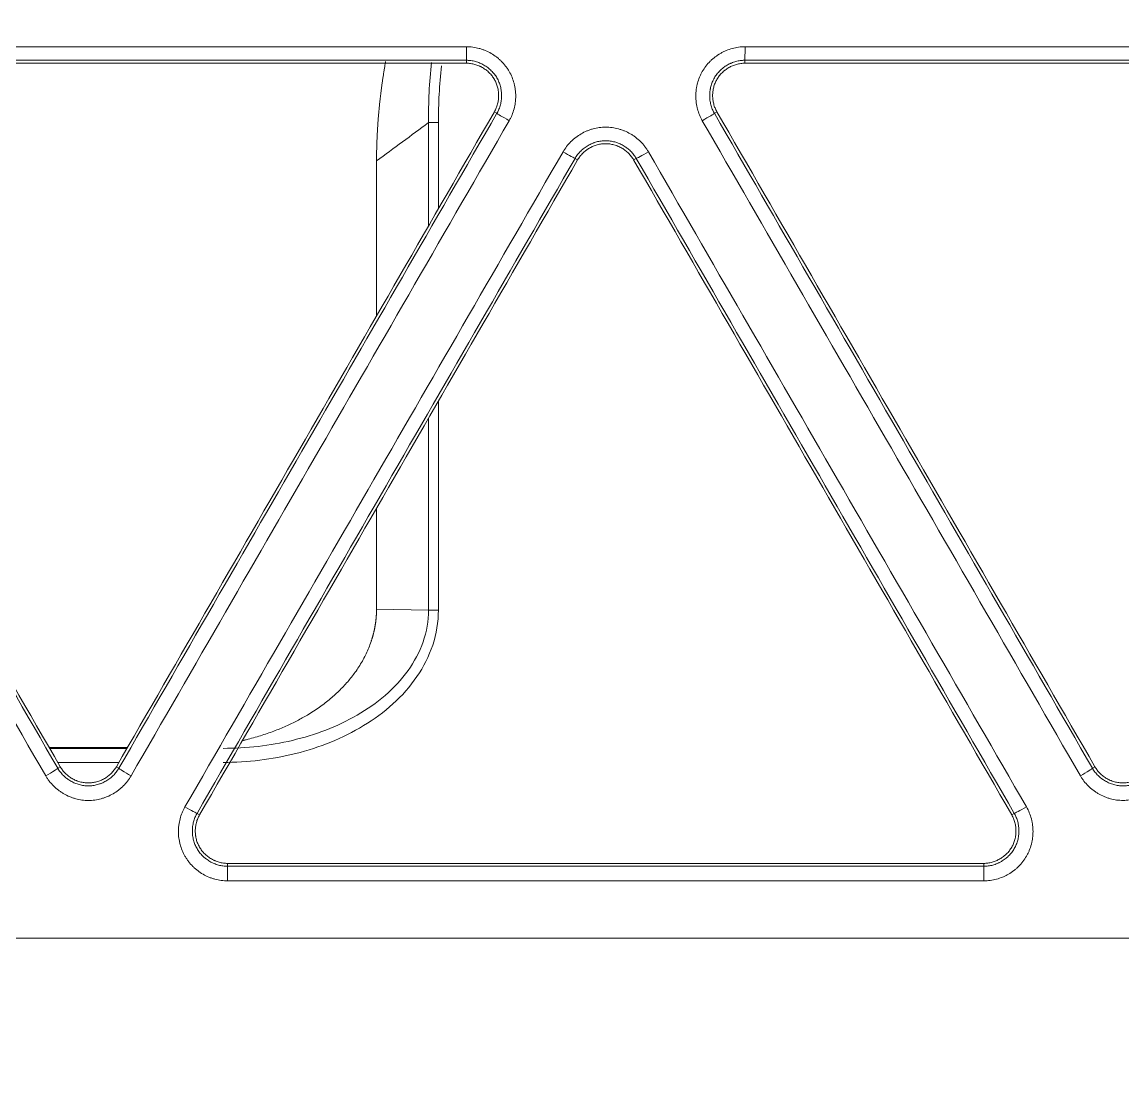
# Model space of a CAD drawing. Header units: inches. Extents: x 405346 to 489838, y -25612 to 14934.
# Drawn here: x 467382.01 to 467419.25, y 4072.75 to 4109.04 of the extents above; entities that cross this region are included whole.
import ezdxf

# ---------------------------------------------------------------- set-up
doc = ezdxf.new("R2010")
doc.units = ezdxf.units.IN
doc.header["$LTSCALE"] = 200
doc.header["$MEASUREMENT"] = 0
doc.linetypes.add('DH-HID2', pattern=[1.2, 0.8, -0.4])
doc.layers.add('FU-FURM', color=251, linetype='DH-HID2')
doc.layers.add('SS-EQ', color=2, linetype='Continuous', lineweight=20)

# ---------------------------------------------------------------- blocks, each defined once
blk = doc.blocks.new('FLLLL')
at = {"layer": 'FU-FURM'}
for centre, radius, start, end in [((467631.305, 3335.773), 213.601, 91.35671, 179.233), ((467638.62, 3329.457), 194.252, 91.35653, 179.23304)]:
    blk.add_arc(centre, radius, start, end, dxfattribs=at)
blk = doc.blocks.new('4way무풍')
at = {"layer": 'SS-EQ'}
for p, q in [((152.775, -213.782), (152.775, -213.682)), ((162.197, -213.682), (162.197, -213.782)), ((153.808, -215.474), (153.722, -215.424)), ((161.249, -215.424), (161.162, -215.474)), ((151.493, -215.789), (151.493, -219.285)), ((151.493, -215.789), (151.828, -215.789)), ((151.828, -218.705), (151.828, -215.789)), ((149.736, -217.085), (149.736, -222.328)), ((156.538, -217.049), (156.451, -216.999)), ((158.52, -216.999), (158.433, -217.049)), ((151.828, -232.275), (151.828, -225.207)), ((151.493, -225.787), (151.493, -232.275)), ((149.736, -228.83), (149.736, -232.244)), ((151.493, -232.275), (149.736, -232.244)), ((151.493, -232.275), (151.828, -232.275)), ((141.305, -236.925), (138.663, -236.925)), ((141.294, -236.95), (138.679, -236.95)), ((138.952, -237.424), (141.019, -237.424)), ((138.953, -237.622), (139.039, -237.572)), ((140.935, -237.572), (141.021, -237.622)), ((173.95, -237.622), (174.036, -237.572)), ((143.664, -239.148), (143.75, -239.198)), ((171.221, -239.198), (171.307, -239.148)), ((144.698, -240.839), (144.698, -240.938)), ((170.273, -240.938), (170.273, -240.839))]:
    blk.add_line(p, q, dxfattribs=at)
for centre, major_axis, ratio, start_param, end_param in [((152.774, -213.208), (0, 0.474), 0.007704, 3.1765, 4.679582), ((162.196, -213.208), (0, 0.474), 0.008478, 3.1765, 4.680523), ((154.219, -215.71), (0.41, -0.237), 0.025127, 3.17651, 4.735642), ((160.752, -215.71), (0.41, 0.237), 0.032405, 4.70303, 6.24826), ((156.041, -216.762), (-0.41, 0.237), 0.02522, 1.594152, 3.106675), ((158.93, -216.762), (0.41, 0.237), 0.032705, 3.176518, 4.702567), ((138.543, -237.858), (0.41, 0.237), 0.038208, 4.69591, 6.248253), ((141.431, -237.858), (0.41, -0.237), 0.033145, 3.176518, 4.737273), ((173.539, -237.858), (0.41, 0.237), 0.036895, 4.699068, 6.248255), ((143.254, -238.91), (0.41, -0.237), 0.033323, 4.737407, 6.248259), ((171.717, -238.91), (0.41, 0.237), 0.037248, 3.176523, 4.698615), ((144.698, -241.412), (0, 0.474), 0.004921, 4.670287, 6.248356), ((170.273, -241.412), (0, 0.474), 0.006387, 4.672226, 6.248132)]:
    blk.add_ellipse(centre, major_axis=major_axis, ratio=ratio, start_param=start_param, end_param=end_param, dxfattribs=at)
for points, knots in [([(346.359, 0), (346.359, -27.812), (346.359, -55.624), (346.359, -97.341), (346.359, -111.247), (346.359, -139.059), (346.359, -152.965), (346.359, -180.777), (346.359, -194.683), (346.359, -222.494), (346.359, -236.4), (346.359, -257.259), (346.358, -264.212), (346.359, -272.903), (346.359, -274.641), (346.359, -277.249), (346.359, -278.118), (346.358, -279.856), (346.358, -280.725), (346.358, -282.029), (346.358, -282.463), (346.358, -283.333), (346.359, -283.767), (346.359, -284.419), (346.359, -284.636), (346.359, -285.071), (346.358, -285.288), (346.355, -285.723), (346.353, -285.94), (346.346, -286.374), (346.341, -286.592), (346.322, -287.243), (346.305, -287.678), (346.262, -288.546), (346.236, -288.98), (346.174, -289.849), (346.138, -290.283), (346.078, -290.934), (346.057, -291.151), (346.012, -291.585), (345.894, -292.666), (345.748, -293.741), (345.479, -295.45), (345.327, -296.299), (344.817, -298.834), (344.407, -300.505), (343.687, -302.982), (343.172, -304.624), (342.294, -307.059), (341.638, -308.663), (341.119, -309.858), (340.941, -310.256), (340.714, -310.751), (340.668, -310.85), (340.576, -311.047), (340.437, -311.343), (339.919, -312.422), (339.029, -314.158), (338.177, -315.66), (336.854, -317.881), (335.912, -319.32), (334.41, -321.418), (333.379, -322.796), (331.741, -324.801), (330.589, -326.095), (329.702, -327.051), (329.403, -327.366), (329.024, -327.758), (328.947, -327.836), (328.795, -327.992), (328.566, -328.224), (327.719, -329.07), (326.303, -330.412), (324.35, -332.111), (322.332, -333.722), (320.944, -334.738), (319.535, -335.724), (318.819, -336.202), (317.367, -337.13), (315.893, -338.028), (314.376, -338.866), (313.222, -339.473), (312.835, -339.671), (312.249, -339.963), (312.054, -340.059), (311.662, -340.249), (309.896, -341.094), (308.103, -341.848), (305.68, -342.75), (304.055, -343.316), (302.408, -343.813), (299.923, -344.506), (298.245, -344.898), (295.697, -345.382), (294.842, -345.525), (293.766, -345.682), (293.551, -345.712), (293.12, -345.771), (292.903, -345.799), (292.254, -345.88), (291.821, -345.929), (290.523, -346.062), (289.657, -346.132), (288.357, -346.21), (287.924, -346.232), (287.057, -346.265), (286.624, -346.277), (285.974, -346.288), (285.757, -346.291), (285.323, -346.293), (285.107, -346.294), (284.673, -346.294), (284.456, -346.294), (284.023, -346.294), (283.806, -346.293), (283.156, -346.293), (282.722, -346.293), (281.855, -346.293), (281.421, -346.293), (280.121, -346.293), (279.253, -346.294), (277.519, -346.294), (276.652, -346.294), (274.051, -346.294), (272.316, -346.294), (267.113, -346.294), (263.645, -346.293), (256.708, -346.293), (253.239, -346.294), (242.833, -346.294), (235.896, -346.294), (222.022, -346.294), (215.084, -346.294), (194.273, -346.294), (180.399, -346.294), (152.65, -346.294), (138.775, -346.294), (111.027, -346.294), (97.152, -346.294), (69.404, -346.294), (55.529, -346.294), (34.718, -346.294), (27.78, -346.294), (13.906, -346.294), (6.969, -346.294), (0.032, -346.294)], [0, 0, 0, 0, 0.125, 0.125, 0.1875, 0.1875, 0.25, 0.25, 0.3125, 0.3125, 0.375, 0.375, 0.40625, 0.40625, 0.414063, 0.414063, 0.417969, 0.417969, 0.421875, 0.421875, 0.423828, 0.423828, 0.425781, 0.425781, 0.426758, 0.426758, 0.427734, 0.427734, 0.428711, 0.428711, 0.429688, 0.429688, 0.431641, 0.431641, 0.433594, 0.433594, 0.435547, 0.435547, 0.436523, 0.436523, 0.4375, 0.441406, 0.441406, 0.445313, 0.445313, 0.453125, 0.453125, 0.457031, 0.460938, 0.464844, 0.464844, 0.466797, 0.466797, 0.467285, 0.467285, 0.467773, 0.46875, 0.472656, 0.476563, 0.476563, 0.484375, 0.484375, 0.488281, 0.492188, 0.496094, 0.496094, 0.498047, 0.498047, 0.498535, 0.498535, 0.499023, 0.5, 0.503906, 0.507813, 0.511719, 0.515625, 0.515625, 0.519531, 0.519531, 0.523438, 0.527344, 0.527344, 0.529297, 0.529297, 0.530273, 0.530273, 0.53125, 0.539063, 0.539063, 0.542969, 0.546875, 0.546875, 0.554688, 0.554688, 0.558594, 0.558594, 0.55957, 0.55957, 0.560547, 0.560547, 0.5625, 0.5625, 0.566406, 0.566406, 0.568359, 0.568359, 0.570313, 0.570313, 0.571289, 0.571289, 0.572266, 0.572266, 0.573242, 0.573242, 0.574219, 0.574219, 0.576172, 0.576172, 0.578125, 0.578125, 0.582031, 0.582031, 0.585938, 0.585938, 0.59375, 0.59375, 0.609375, 0.609375, 0.625, 0.625, 0.65625, 0.65625, 0.6875, 0.6875, 0.75, 0.75, 0.8125, 0.8125, 0.875, 0.875, 0.9375, 0.9375, 0.96875, 0.96875, 1, 1, 1, 1]), ([(0.032, -345.099), (6.961, -345.099), (13.891, -345.099), (27.75, -345.099), (34.679, -345.099), (55.467, -345.099), (69.326, -345.098), (97.044, -345.098), (110.903, -345.097), (138.621, -345.096), (152.48, -345.096), (180.197, -345.094), (194.056, -345.092), (214.845, -345.09), (221.774, -345.089), (235.633, -345.086), (242.562, -345.085), (256.421, -345.082), (263.351, -345.081), (272.013, -345.079), (273.745, -345.079), (276.343, -345.079), (277.21, -345.078), (278.942, -345.078), (279.808, -345.077), (281.107, -345.076), (281.541, -345.076), (282.407, -345.076), (282.84, -345.076), (283.706, -345.076), (284.139, -345.076), (284.789, -345.074), (285.005, -345.074), (285.438, -345.071), (285.655, -345.069), (286.304, -345.06), (286.737, -345.049), (287.602, -345.017), (288.034, -344.997), (289.33, -344.922), (290.194, -344.853), (291.488, -344.722), (291.92, -344.673), (292.566, -344.593), (292.782, -344.566), (293.212, -344.508), (294.286, -344.358), (295.351, -344.18), (297.891, -343.699), (299.563, -343.307), (302.039, -342.615), (303.679, -342.118), (305.297, -341.551), (307.709, -340.648), (309.296, -339.976), (311.056, -339.138), (311.349, -338.996), (311.641, -338.853), (311.836, -338.756), (311.933, -338.707), (312.418, -338.464), (312.803, -338.265), (313.951, -337.656), (314.704, -337.236), (316.19, -336.364), (316.921, -335.913), (318.363, -334.982), (319.073, -334.502), (320.472, -333.511), (321.849, -332.491), (323.849, -330.872), (325.784, -329.163), (327.03, -327.964), (327.795, -327.195), (327.947, -327.041), (328.25, -326.729), (328.401, -326.573), (328.849, -326.102), (329.145, -325.785), (330.019, -324.826), (331.153, -323.527), (332.763, -321.515), (333.776, -320.132), (334.759, -318.728), (335.235, -318.016), (336.157, -316.57), (336.603, -315.837), (337.465, -314.35), (338.296, -312.842), (339.065, -311.291), (339.481, -310.406), (339.527, -310.308), (339.618, -310.111), (339.754, -309.815), (340.065, -309.123), (340.322, -308.527), (340.821, -307.331), (341.451, -305.727), (342.288, -303.291), (342.776, -301.648), (343.454, -299.169), (343.836, -297.496), (344.302, -294.959), (344.439, -294.108), (344.619, -292.825), (344.702, -292.181), (344.786, -291.427), (344.82, -291.104), (344.842, -290.888), (344.853, -290.779), (344.946, -289.807), (345.01, -288.942), (345.078, -287.644), (345.096, -287.212), (345.116, -286.563), (345.122, -286.347), (345.13, -285.914), (345.133, -285.698), (345.138, -285.266), (345.139, -285.049), (345.14, -284.617), (345.14, -284.4), (345.141, -283.752), (345.141, -283.319), (345.141, -282.67), (345.141, -282.454), (345.141, -282.021), (345.141, -281.805), (345.142, -281.156), (345.142, -280.724), (345.143, -279.426), (345.143, -278.561), (345.144, -276.831), (345.144, -275.966), (345.145, -273.37), (345.145, -271.64), (345.146, -262.989), (345.148, -256.069), (345.152, -235.306), (345.154, -221.465), (345.157, -193.782), (345.159, -179.94), (345.161, -152.257), (345.161, -138.416), (345.162, -110.732), (345.163, -69.208), (345.164, -27.683), (345.164, 0)], [0, 0, 0, 0, 0.03125, 0.03125, 0.0625, 0.0625, 0.125, 0.125, 0.1875, 0.1875, 0.25, 0.25, 0.3125, 0.3125, 0.34375, 0.34375, 0.375, 0.375, 0.40625, 0.40625, 0.414063, 0.414063, 0.417969, 0.417969, 0.421875, 0.421875, 0.423828, 0.423828, 0.425781, 0.425781, 0.427734, 0.427734, 0.428711, 0.428711, 0.429688, 0.429688, 0.431641, 0.431641, 0.433594, 0.433594, 0.4375, 0.4375, 0.439453, 0.439453, 0.44043, 0.44043, 0.441406, 0.445313, 0.445313, 0.453125, 0.453125, 0.457031, 0.460938, 0.460938, 0.46875, 0.46875, 0.469727, 0.470215, 0.470215, 0.470703, 0.470703, 0.472656, 0.472656, 0.476563, 0.476563, 0.480469, 0.480469, 0.484375, 0.484375, 0.488281, 0.492188, 0.496094, 0.5, 0.5, 0.500977, 0.500977, 0.501953, 0.501953, 0.503906, 0.503906, 0.507813, 0.511719, 0.515625, 0.515625, 0.519531, 0.519531, 0.523438, 0.523438, 0.527344, 0.53125, 0.53125, 0.531738, 0.531738, 0.532227, 0.533203, 0.535156, 0.535156, 0.539063, 0.542969, 0.546875, 0.546875, 0.554688, 0.554688, 0.558594, 0.558594, 0.560547, 0.561523, 0.562012, 0.562012, 0.5625, 0.5625, 0.566406, 0.566406, 0.568359, 0.568359, 0.569336, 0.569336, 0.570313, 0.570313, 0.571289, 0.571289, 0.572266, 0.572266, 0.574219, 0.574219, 0.575195, 0.575195, 0.576172, 0.576172, 0.578125, 0.578125, 0.582031, 0.582031, 0.585938, 0.585938, 0.59375, 0.59375, 0.625, 0.625, 0.6875, 0.6875, 0.75, 0.75, 0.8125, 0.8125, 0.875, 1, 1, 1, 1]), ([(152.778, -213.224), (152.852, -213.224), (152.924, -213.229), (153.068, -213.248), (153.139, -213.263), (153.244, -213.291), (153.279, -213.302), (153.331, -213.32), (153.348, -213.326), (153.382, -213.339), (153.399, -213.346), (153.483, -213.381), (153.613, -213.445), (153.734, -213.526), (153.807, -213.581), (153.821, -213.593), (153.849, -213.616), (153.891, -213.651), (153.931, -213.688), (154.008, -213.765), (154.056, -213.819), (154.123, -213.905), (154.144, -213.934), (154.185, -213.995), (154.204, -214.026), (154.259, -214.121), (154.323, -214.251), (154.369, -214.389), (154.392, -214.477), (154.396, -214.495), (154.405, -214.53), (154.408, -214.548), (154.419, -214.602), (154.425, -214.638), (154.439, -214.746), (154.443, -214.818), (154.443, -214.927), (154.442, -214.982), (154.437, -215.036), (154.434, -215.073), (154.432, -215.091), (154.42, -215.182), (154.392, -215.324), (154.346, -215.461), (154.305, -215.562), (154.29, -215.596), (154.258, -215.662), (154.241, -215.694), (154.222, -215.726)], [0, 0, 0, 0, 0.0625, 0.0625, 0.125, 0.125, 0.15625, 0.15625, 0.171875, 0.171875, 0.1875, 0.1875, 0.25, 0.3125, 0.3125, 0.328125, 0.328125, 0.34375, 0.375, 0.375, 0.4375, 0.4375, 0.46875, 0.46875, 0.5, 0.5, 0.5625, 0.625, 0.625, 0.640625, 0.640625, 0.65625, 0.65625, 0.6875, 0.6875, 0.75, 0.75, 0.78125, 0.796875, 0.796875, 0.8125, 0.8125, 0.875, 0.9375, 0.9375, 0.96875, 0.96875, 1, 1, 1, 1]), ([(160.756, -215.726), (160.719, -215.662), (160.687, -215.597), (160.632, -215.463), (160.609, -215.394), (160.581, -215.289), (160.573, -215.253), (160.563, -215.199), (160.559, -215.181), (160.554, -215.145), (160.551, -215.127), (160.539, -215.037), (160.53, -214.892), (160.539, -214.747), (160.551, -214.657), (160.554, -214.638), (160.56, -214.602), (160.563, -214.584), (160.573, -214.531), (160.581, -214.495), (160.609, -214.39), (160.632, -214.322), (160.673, -214.221), (160.688, -214.188), (160.72, -214.122), (160.737, -214.09), (160.792, -213.995), (160.873, -213.874), (160.969, -213.766), (161.034, -213.701), (161.047, -213.689), (161.074, -213.664), (161.087, -213.652), (161.129, -213.616), (161.157, -213.593), (161.244, -213.526), (161.304, -213.486), (161.398, -213.432), (161.446, -213.406), (161.496, -213.382), (161.529, -213.367), (161.546, -213.36), (161.63, -213.325), (161.767, -213.277), (161.909, -213.248), (162.017, -213.233), (162.054, -213.23), (162.127, -213.225), (162.164, -213.223), (162.2, -213.223)], [0, 0, 0, 0, 0.0625, 0.0625, 0.125, 0.125, 0.15625, 0.15625, 0.171875, 0.171875, 0.1875, 0.1875, 0.25, 0.3125, 0.3125, 0.328125, 0.328125, 0.34375, 0.34375, 0.375, 0.375, 0.4375, 0.4375, 0.46875, 0.46875, 0.5, 0.5, 0.5625, 0.625, 0.625, 0.640625, 0.640625, 0.65625, 0.65625, 0.6875, 0.6875, 0.75, 0.75, 0.78125, 0.796875, 0.796875, 0.8125, 0.8125, 0.875, 0.9375, 0.9375, 0.96875, 0.96875, 1, 1, 1, 1]), ([(162.2, -213.223), (164.332, -213.223), (166.463, -213.223), (169.661, -213.223), (170.726, -213.223), (172.325, -213.223), (172.858, -213.223), (173.924, -213.223), (174.456, -213.223), (177.121, -213.222), (179.252, -213.222), (183.515, -213.222), (185.646, -213.221), (187.778, -213.221)], [0, 0, 0, 0, 0.25, 0.25, 0.375, 0.375, 0.4375, 0.4375, 0.5, 0.5, 0.75, 0.75, 1, 1, 1, 1]), ([(150.041, -213.728), (150.035, -213.765), (150.021, -213.844), (150.001, -213.965), (149.981, -214.09), (149.961, -214.215), (149.943, -214.34), (149.925, -214.464), (149.908, -214.588), (149.892, -214.711), (149.876, -214.834), (149.862, -214.957), (149.848, -215.079), (149.835, -215.201), (149.823, -215.322), (149.812, -215.443), (149.801, -215.563), (149.792, -215.683), (149.783, -215.802), (149.775, -215.921), (149.767, -216.04), (149.761, -216.158), (149.755, -216.276), (149.75, -216.393), (149.746, -216.509), (149.742, -216.625), (149.74, -216.741), (149.738, -216.856), (149.737, -216.971), (149.736, -217.047), (149.736, -217.085)], [0, 0, 0, 0, 0.033368, 0.071189, 0.108852, 0.146359, 0.18371, 0.220903, 0.257941, 0.294822, 0.331547, 0.368116, 0.404529, 0.440787, 0.47689, 0.512838, 0.548632, 0.58427, 0.619755, 0.655086, 0.690263, 0.725287, 0.760157, 0.794876, 0.829441, 0.863855, 0.898118, 0.932229, 0.96619, 1, 1, 1, 1]), ([(153.808, -215.474), (153.81, -215.471), (153.812, -215.468), (153.815, -215.462), (153.82, -215.454), (153.824, -215.445), (153.834, -215.428), (153.84, -215.416), (153.857, -215.38), (153.868, -215.357), (153.897, -215.284), (153.93, -215.186), (153.95, -215.084), (153.958, -215.019), (153.959, -215.006), (153.962, -214.98), (153.963, -214.967), (153.965, -214.928), (153.966, -214.902), (153.966, -214.824), (153.963, -214.772), (153.953, -214.695), (153.949, -214.669), (153.939, -214.618), (153.933, -214.592), (153.913, -214.516), (153.897, -214.467), (153.858, -214.371), (153.835, -214.325), (153.796, -214.257), (153.782, -214.234), (153.753, -214.191), (153.737, -214.17), (153.69, -214.108), (153.655, -214.07), (153.6, -214.015), (153.572, -213.988), (153.542, -213.963), (153.521, -213.947), (153.511, -213.938), (153.459, -213.899), (153.372, -213.841), (153.279, -213.795), (153.207, -213.765), (153.183, -213.755), (153.133, -213.738), (153.108, -213.731), (153.033, -213.71), (152.982, -213.7), (152.905, -213.689), (152.866, -213.685), (152.82, -213.683), (152.798, -213.682), (152.788, -213.682), (152.781, -213.682), (152.778, -213.682), (152.775, -213.682)], [0, 0, 0, 0, 0.003906, 0.003906, 0.007812, 0.015625, 0.015625, 0.03125, 0.03125, 0.0625, 0.0625, 0.125, 0.1875, 0.1875, 0.203125, 0.203125, 0.21875, 0.21875, 0.25, 0.25, 0.3125, 0.3125, 0.34375, 0.34375, 0.375, 0.375, 0.4375, 0.4375, 0.5, 0.5, 0.53125, 0.53125, 0.5625, 0.5625, 0.625, 0.625, 0.65625, 0.671875, 0.671875, 0.6875, 0.6875, 0.75, 0.8125, 0.8125, 0.84375, 0.84375, 0.875, 0.875, 0.9375, 0.9375, 0.96875, 0.984375, 0.992187, 0.996094, 0.996094, 1, 1, 1, 1]), ([(162.197, -213.682), (162.193, -213.682), (162.19, -213.682), (162.183, -213.682), (162.174, -213.682), (162.164, -213.682), (162.144, -213.683), (162.131, -213.684), (162.091, -213.686), (162.065, -213.689), (161.988, -213.7), (161.887, -213.721), (161.788, -213.755), (161.728, -213.78), (161.716, -213.785), (161.692, -213.796), (161.657, -213.813), (161.622, -213.832), (161.555, -213.871), (161.512, -213.899), (161.449, -213.947), (161.429, -213.963), (161.39, -213.998), (161.37, -214.015), (161.315, -214.071), (161.28, -214.109), (161.217, -214.191), (161.188, -214.234), (161.149, -214.302), (161.136, -214.326), (161.113, -214.373), (161.103, -214.396), (161.073, -214.469), (161.057, -214.518), (161.037, -214.593), (161.029, -214.631), (161.022, -214.67), (161.018, -214.695), (161.016, -214.708), (161.008, -214.773), (161.001, -214.877), (161.008, -214.981), (161.018, -215.058), (161.022, -215.084), (161.032, -215.136), (161.038, -215.161), (161.058, -215.236), (161.074, -215.286), (161.103, -215.357), (161.119, -215.393), (161.14, -215.434), (161.151, -215.454), (161.156, -215.462), (161.159, -215.468), (161.161, -215.471), (161.162, -215.474)], [0, 0, 0, 0, 0.003906, 0.003906, 0.007813, 0.015625, 0.015625, 0.03125, 0.03125, 0.0625, 0.0625, 0.125, 0.1875, 0.1875, 0.203125, 0.203125, 0.21875, 0.25, 0.25, 0.3125, 0.3125, 0.34375, 0.34375, 0.375, 0.375, 0.4375, 0.4375, 0.5, 0.5, 0.53125, 0.53125, 0.5625, 0.5625, 0.625, 0.625, 0.65625, 0.671875, 0.671875, 0.6875, 0.6875, 0.75, 0.8125, 0.8125, 0.84375, 0.84375, 0.875, 0.875, 0.9375, 0.9375, 0.96875, 0.984375, 0.992187, 0.996094, 0.996094, 1, 1, 1, 1]), ([(187.771, -213.682), (185.64, -213.682), (183.509, -213.682), (179.247, -213.682), (177.115, -213.682), (174.451, -213.682), (173.918, -213.682), (172.853, -213.682), (172.32, -213.682), (170.722, -213.682), (169.656, -213.682), (166.459, -213.682), (164.328, -213.682), (162.197, -213.682)], [0, 0, 0, 0, 0.25, 0.25, 0.5, 0.5, 0.5625, 0.5625, 0.625, 0.625, 0.75, 0.75, 1, 1, 1, 1]), ([(152.775, -213.782), (152.823, -213.782), (152.871, -213.786), (152.966, -213.799), (153.059, -213.818), (153.149, -213.849), (153.204, -213.872), (153.215, -213.877), (153.237, -213.887), (153.269, -213.902), (153.301, -213.919), (153.363, -213.955), (153.402, -213.981), (153.459, -214.025), (153.477, -214.04), (153.514, -214.071), (153.531, -214.088), (153.582, -214.138), (153.645, -214.209), (153.698, -214.288), (153.734, -214.351), (153.746, -214.372), (153.767, -214.415), (153.776, -214.437), (153.803, -214.503), (153.818, -214.548), (153.836, -214.617), (153.844, -214.651), (153.85, -214.687), (153.854, -214.71), (153.856, -214.722), (153.864, -214.782), (153.87, -214.877), (153.864, -214.972), (153.855, -215.043), (153.851, -215.067), (153.842, -215.114), (153.836, -215.137), (153.818, -215.206), (153.803, -215.251), (153.767, -215.339), (153.746, -215.382), (153.722, -215.424)], [0, 0, 0, 0, 0.0625, 0.0625, 0.125, 0.1875, 0.1875, 0.203125, 0.203125, 0.21875, 0.25, 0.25, 0.3125, 0.3125, 0.34375, 0.34375, 0.375, 0.375, 0.4375, 0.5, 0.5, 0.53125, 0.53125, 0.5625, 0.5625, 0.625, 0.625, 0.65625, 0.671875, 0.671875, 0.6875, 0.6875, 0.75, 0.8125, 0.8125, 0.84375, 0.84375, 0.875, 0.875, 0.9375, 0.9375, 1, 1, 1, 1]), ([(161.249, -215.424), (161.225, -215.382), (161.204, -215.339), (161.168, -215.251), (161.138, -215.16), (161.119, -215.067), (161.11, -214.996), (161.108, -214.972), (161.105, -214.924), (161.104, -214.9), (161.104, -214.829), (161.107, -214.781), (161.116, -214.71), (161.12, -214.687), (161.129, -214.64), (161.135, -214.616), (161.153, -214.547), (161.183, -214.457), (161.225, -214.371), (161.261, -214.309), (161.273, -214.289), (161.3, -214.249), (161.314, -214.229), (161.358, -214.173), (161.389, -214.138), (161.44, -214.088), (161.466, -214.063), (161.494, -214.04), (161.512, -214.025), (161.522, -214.018), (161.57, -213.981), (161.649, -213.929), (161.734, -213.886), (161.8, -213.858), (161.823, -213.85), (161.868, -213.834), (161.891, -213.827), (161.96, -213.808), (162.007, -213.799), (162.101, -213.786), (162.148, -213.782), (162.197, -213.782)], [0, 0, 0, 0, 0.0625, 0.0625, 0.125, 0.1875, 0.1875, 0.21875, 0.21875, 0.25, 0.25, 0.3125, 0.3125, 0.34375, 0.34375, 0.375, 0.375, 0.4375, 0.5, 0.5, 0.53125, 0.53125, 0.5625, 0.5625, 0.625, 0.625, 0.65625, 0.671875, 0.671875, 0.6875, 0.6875, 0.75, 0.8125, 0.8125, 0.84375, 0.84375, 0.875, 0.875, 0.9375, 0.9375, 1, 1, 1, 1]), ([(187.771, -213.782), (185.64, -213.782), (183.509, -213.782), (179.247, -213.782), (177.115, -213.782), (174.451, -213.782), (173.919, -213.782), (172.853, -213.782), (172.32, -213.782), (170.722, -213.782), (167.525, -213.782), (164.328, -213.782), (162.197, -213.782)], [0, 0, 0, 0, 0.25, 0.25, 0.5, 0.5, 0.5625, 0.5625, 0.625, 0.625, 0.75, 1, 1, 1, 1]), ([(140.935, -237.572), (143.066, -233.881), (145.197, -230.19), (149.459, -222.807), (151.591, -219.116), (153.722, -215.424)], [0, 0, 0, 0, 0.5, 0.5, 1, 1, 1, 1]), ([(141.021, -237.622), (143.152, -233.931), (145.283, -230.24), (149.546, -222.857), (151.677, -219.165), (153.808, -215.474)], [0, 0, 0, 0, 0.5, 0.5, 1, 1, 1, 1]), ([(154.222, -215.726), (152.091, -219.418), (149.959, -223.11), (145.696, -230.494), (143.565, -234.186), (141.434, -237.878)], [0, 0, 0, 0, 0.5, 0.5, 1, 1, 1, 1]), ([(156.045, -216.778), (156.081, -216.714), (156.122, -216.654), (156.21, -216.539), (156.258, -216.485), (156.336, -216.408), (156.362, -216.384), (156.404, -216.347), (156.418, -216.336), (156.446, -216.313), (156.461, -216.301), (156.533, -216.246), (156.654, -216.166), (156.784, -216.101), (156.868, -216.066), (156.885, -216.059), (156.919, -216.046), (156.937, -216.04), (156.988, -216.022), (157.023, -216.011), (157.128, -215.983), (157.199, -215.968), (157.307, -215.954), (157.343, -215.95), (157.416, -215.945), (157.452, -215.944), (157.562, -215.944), (157.707, -215.954), (157.849, -215.983), (157.937, -216.007), (157.954, -216.012), (157.989, -216.022), (158.007, -216.028), (158.059, -216.046), (158.093, -216.059), (158.193, -216.101), (158.258, -216.133), (158.352, -216.187), (158.399, -216.216), (158.444, -216.247), (158.474, -216.268), (158.488, -216.279), (158.561, -216.335), (158.671, -216.43), (158.767, -216.538), (158.833, -216.624), (158.855, -216.654), (158.896, -216.715), (158.915, -216.746), (158.933, -216.778)], [0, 0, 0, 0, 0.0625, 0.0625, 0.125, 0.125, 0.15625, 0.15625, 0.171875, 0.171875, 0.1875, 0.1875, 0.25, 0.3125, 0.3125, 0.328125, 0.328125, 0.34375, 0.34375, 0.375, 0.375, 0.4375, 0.4375, 0.46875, 0.46875, 0.5, 0.5, 0.5625, 0.625, 0.625, 0.640625, 0.640625, 0.65625, 0.65625, 0.6875, 0.6875, 0.75, 0.75, 0.78125, 0.796875, 0.796875, 0.8125, 0.8125, 0.875, 0.9375, 0.9375, 0.96875, 0.96875, 1, 1, 1, 1]), ([(158.52, -216.999), (158.518, -216.997), (158.517, -216.994), (158.513, -216.988), (158.508, -216.98), (158.503, -216.971), (158.493, -216.954), (158.486, -216.943), (158.464, -216.911), (158.448, -216.89), (158.4, -216.828), (158.332, -216.751), (158.253, -216.682), (158.201, -216.643), (158.19, -216.635), (158.169, -216.62), (158.137, -216.597), (158.104, -216.577), (158.036, -216.538), (157.99, -216.515), (157.918, -216.485), (157.893, -216.476), (157.844, -216.458), (157.819, -216.451), (157.743, -216.43), (157.692, -216.419), (157.59, -216.405), (157.538, -216.402), (157.459, -216.402), (157.433, -216.403), (157.381, -216.406), (157.355, -216.409), (157.278, -216.42), (157.227, -216.43), (157.152, -216.45), (157.115, -216.462), (157.078, -216.475), (157.053, -216.485), (157.041, -216.49), (156.981, -216.515), (156.887, -216.561), (156.801, -216.619), (156.739, -216.666), (156.718, -216.683), (156.679, -216.717), (156.66, -216.735), (156.604, -216.79), (156.57, -216.829), (156.522, -216.89), (156.499, -216.922), (156.475, -216.96), (156.463, -216.979), (156.458, -216.988), (156.454, -216.994), (156.453, -216.996), (156.451, -216.999)], [0, 0, 0, 0, 0.003906, 0.003906, 0.007813, 0.015625, 0.015625, 0.03125, 0.03125, 0.0625, 0.0625, 0.125, 0.1875, 0.1875, 0.203125, 0.203125, 0.21875, 0.25, 0.25, 0.3125, 0.3125, 0.34375, 0.34375, 0.375, 0.375, 0.4375, 0.4375, 0.5, 0.5, 0.53125, 0.53125, 0.5625, 0.5625, 0.625, 0.625, 0.65625, 0.671875, 0.671875, 0.6875, 0.6875, 0.75, 0.8125, 0.8125, 0.84375, 0.84375, 0.875, 0.875, 0.9375, 0.9375, 0.96875, 0.984375, 0.992188, 0.996094, 0.996094, 1, 1, 1, 1]), ([(156.538, -217.049), (156.562, -217.008), (156.589, -216.968), (156.647, -216.892), (156.71, -216.821), (156.782, -216.759), (156.83, -216.723), (156.84, -216.715), (156.859, -216.702), (156.889, -216.681), (156.919, -216.662), (156.981, -216.627), (157.024, -216.606), (157.09, -216.578), (157.112, -216.57), (157.157, -216.554), (157.18, -216.547), (157.25, -216.528), (157.343, -216.509), (157.438, -216.502), (157.51, -216.502), (157.534, -216.503), (157.582, -216.506), (157.605, -216.509), (157.676, -216.519), (157.722, -216.528), (157.791, -216.547), (157.825, -216.558), (157.859, -216.57), (157.881, -216.578), (157.893, -216.583), (157.948, -216.606), (158.033, -216.649), (158.113, -216.701), (158.17, -216.745), (158.188, -216.76), (158.224, -216.791), (158.242, -216.807), (158.293, -216.858), (158.324, -216.893), (158.383, -216.968), (158.409, -217.008), (158.433, -217.049)], [0, 0, 0, 0, 0.0625, 0.0625, 0.125, 0.1875, 0.1875, 0.203125, 0.203125, 0.21875, 0.25, 0.25, 0.3125, 0.3125, 0.34375, 0.34375, 0.375, 0.375, 0.4375, 0.5, 0.5, 0.53125, 0.53125, 0.5625, 0.5625, 0.625, 0.625, 0.65625, 0.671875, 0.671875, 0.6875, 0.6875, 0.75, 0.8125, 0.8125, 0.84375, 0.84375, 0.875, 0.875, 0.9375, 0.9375, 1, 1, 1, 1]), ([(143.256, -238.93), (145.387, -235.238), (147.519, -231.547), (151.781, -224.163), (153.913, -220.47), (156.045, -216.778)], [0, 0, 0, 0, 0.5, 0.5, 1, 1, 1, 1]), ([(156.451, -216.999), (154.32, -220.691), (152.188, -224.383), (147.926, -231.765), (145.795, -235.457), (143.664, -239.148)], [0, 0, 0, 0, 0.5, 0.5, 1, 1, 1, 1]), ([(156.538, -217.049), (154.406, -220.741), (152.275, -224.433), (148.013, -231.816), (145.881, -235.507), (143.75, -239.198)], [0, 0, 0, 0, 0.5, 0.5, 1, 1, 1, 1]), ([(144.548, -237.424), (145.374, -237.424), (147.032, -237.227), (149.361, -236.311), (150.947, -234.936), (151.696, -233.473), (151.828, -232.676), (151.828, -232.275)], [0, 0, 0, 0, 0.251897, 0.505318, 0.756228, 0.877763, 1, 1, 1, 1]), ([(151.493, -232.275), (151.493, -232.639), (151.368, -233.364), (150.654, -234.694), (149.142, -235.942), (146.919, -236.773), (145.336, -236.95), (144.548, -236.95)], [0, 0, 0, 0, 0.122237, 0.243772, 0.494682, 0.748103, 1, 1, 1, 1]), ([(149.736, -232.244), (149.736, -232.253), (149.736, -232.271), (149.736, -232.298), (149.735, -232.325), (149.735, -232.352), (149.734, -232.379), (149.732, -232.406), (149.731, -232.433), (149.729, -232.461), (149.727, -232.488), (149.725, -232.515), (149.723, -232.542), (149.72, -232.57), (149.717, -232.597), (149.714, -232.624), (149.711, -232.652), (149.707, -232.679), (149.703, -232.707), (149.699, -232.734), (149.695, -232.761), (149.691, -232.789), (149.686, -232.817), (149.681, -232.844), (149.676, -232.872), (149.67, -232.899), (149.665, -232.927), (149.659, -232.954), (149.652, -232.982), (149.646, -233.01), (149.639, -233.037), (149.633, -233.065), (149.625, -233.093), (149.618, -233.12), (149.611, -233.148), (149.603, -233.176), (149.595, -233.204), (149.586, -233.231), (149.578, -233.259), (149.569, -233.287), (149.56, -233.314), (149.531, -233.402), (149.476, -233.548), (149.387, -233.75), (149.285, -233.949), (149.171, -234.145), (149.012, -234.384), (148.795, -234.664), (148.506, -234.977), (148.175, -235.278), (147.804, -235.564), (147.426, -235.81), (147.046, -236.022), (146.667, -236.205), (146.253, -236.375), (145.806, -236.53), (145.477, -236.622), (145.284, -236.669), (145.244, -236.679), (145.22, -236.685), (145.212, -236.687)], [0, 0, 0, 0, 0.003943, 0.007892, 0.011847, 0.015808, 0.019775, 0.02375, 0.027731, 0.031718, 0.035713, 0.039715, 0.043724, 0.047741, 0.051765, 0.055797, 0.059837, 0.063885, 0.067941, 0.072005, 0.076078, 0.080159, 0.084249, 0.088348, 0.092455, 0.096572, 0.100698, 0.104833, 0.108978, 0.113133, 0.117297, 0.121471, 0.125655, 0.129849, 0.134054, 0.138269, 0.142494, 0.14673, 0.150977, 0.155234, 0.159503, 0.163782, 0.19569, 0.227972, 0.260679, 0.293856, 0.327549, 0.386939, 0.449202, 0.514505, 0.582991, 0.654783, 0.712482, 0.774027, 0.839455, 0.908795, 0.982071, 0.989053, 0.996218, 1, 1, 1, 1]), ([(140.935, -237.572), (140.911, -237.614), (140.884, -237.654), (140.825, -237.729), (140.762, -237.8), (140.69, -237.863), (140.633, -237.906), (140.614, -237.92), (140.574, -237.947), (140.553, -237.959), (140.492, -237.995), (140.449, -238.016), (140.383, -238.044), (140.361, -238.052), (140.315, -238.068), (140.292, -238.075), (140.223, -238.094), (140.13, -238.113), (140.035, -238.12), (139.963, -238.12), (139.939, -238.119), (139.891, -238.115), (139.867, -238.113), (139.797, -238.103), (139.75, -238.094), (139.682, -238.075), (139.647, -238.064), (139.614, -238.052), (139.591, -238.043), (139.58, -238.039), (139.525, -238.016), (139.439, -237.973), (139.36, -237.921), (139.303, -237.877), (139.285, -237.862), (139.248, -237.831), (139.231, -237.814), (139.18, -237.764), (139.148, -237.729), (139.09, -237.654), (139.064, -237.614), (139.039, -237.572)], [0, 0, 0, 0, 0.0625, 0.0625, 0.125, 0.1875, 0.1875, 0.21875, 0.21875, 0.25, 0.25, 0.3125, 0.3125, 0.34375, 0.34375, 0.375, 0.375, 0.4375, 0.5, 0.5, 0.53125, 0.53125, 0.5625, 0.5625, 0.625, 0.625, 0.65625, 0.671875, 0.671875, 0.6875, 0.6875, 0.75, 0.8125, 0.8125, 0.84375, 0.84375, 0.875, 0.875, 0.9375, 0.9375, 1, 1, 1, 1]), ([(175.932, -237.572), (175.908, -237.614), (175.881, -237.654), (175.822, -237.729), (175.759, -237.8), (175.687, -237.863), (175.63, -237.907), (175.61, -237.92), (175.57, -237.947), (175.55, -237.96), (175.488, -237.995), (175.446, -238.016), (175.38, -238.044), (175.357, -238.052), (175.312, -238.068), (175.289, -238.075), (175.22, -238.094), (175.127, -238.113), (175.032, -238.12), (174.96, -238.12), (174.936, -238.119), (174.888, -238.115), (174.864, -238.113), (174.794, -238.103), (174.747, -238.094), (174.678, -238.075), (174.644, -238.064), (174.611, -238.052), (174.588, -238.043), (174.577, -238.039), (174.522, -238.016), (174.436, -237.973), (174.357, -237.921), (174.3, -237.877), (174.281, -237.862), (174.245, -237.831), (174.227, -237.814), (174.177, -237.764), (174.145, -237.729), (174.087, -237.654), (174.06, -237.614), (174.036, -237.572)], [0, 0, 0, 0, 0.0625, 0.0625, 0.125, 0.1875, 0.1875, 0.21875, 0.21875, 0.25, 0.25, 0.3125, 0.3125, 0.34375, 0.34375, 0.375, 0.375, 0.4375, 0.5, 0.5, 0.53125, 0.53125, 0.5625, 0.5625, 0.625, 0.625, 0.65625, 0.671875, 0.671875, 0.6875, 0.6875, 0.75, 0.8125, 0.8125, 0.84375, 0.84375, 0.875, 0.875, 0.9375, 0.9375, 1, 1, 1, 1]), ([(141.434, -237.878), (141.397, -237.941), (141.356, -238.002), (141.268, -238.116), (141.22, -238.17), (141.143, -238.247), (141.116, -238.272), (141.075, -238.308), (141.061, -238.32), (141.032, -238.343), (141.018, -238.354), (140.946, -238.41), (140.825, -238.49), (140.695, -238.555), (140.61, -238.59), (140.593, -238.597), (140.559, -238.61), (140.542, -238.616), (140.49, -238.634), (140.455, -238.644), (140.351, -238.673), (140.28, -238.687), (140.172, -238.702), (140.136, -238.706), (140.063, -238.711), (140.026, -238.712), (139.916, -238.712), (139.772, -238.702), (139.63, -238.673), (139.542, -238.649), (139.524, -238.644), (139.489, -238.633), (139.472, -238.628), (139.42, -238.61), (139.386, -238.597), (139.285, -238.555), (139.22, -238.523), (139.126, -238.468), (139.08, -238.44), (139.035, -238.409), (139.005, -238.387), (138.99, -238.376), (138.917, -238.321), (138.808, -238.226), (138.712, -238.117), (138.645, -238.031), (138.624, -238.002), (138.583, -237.941), (138.563, -237.91), (138.545, -237.878)], [0, 0, 0, 0, 0.0625, 0.0625, 0.125, 0.125, 0.15625, 0.15625, 0.171875, 0.171875, 0.1875, 0.1875, 0.25, 0.3125, 0.3125, 0.328125, 0.328125, 0.34375, 0.34375, 0.375, 0.375, 0.4375, 0.4375, 0.46875, 0.46875, 0.5, 0.5, 0.5625, 0.625, 0.625, 0.640625, 0.640625, 0.65625, 0.65625, 0.6875, 0.6875, 0.75, 0.75, 0.78125, 0.796875, 0.796875, 0.8125, 0.8125, 0.875, 0.9375, 0.9375, 0.96875, 0.96875, 1, 1, 1, 1]), ([(138.953, -237.622), (138.955, -237.625), (138.956, -237.628), (138.96, -237.633), (138.965, -237.642), (138.97, -237.65), (138.98, -237.667), (138.988, -237.678), (139.01, -237.71), (139.025, -237.732), (139.073, -237.793), (139.142, -237.87), (139.22, -237.938), (139.272, -237.978), (139.283, -237.986), (139.304, -238.001), (139.336, -238.023), (139.369, -238.044), (139.437, -238.083), (139.483, -238.106), (139.555, -238.136), (139.58, -238.145), (139.629, -238.162), (139.654, -238.17), (139.73, -238.191), (139.78, -238.201), (139.883, -238.215), (139.935, -238.219), (140.013, -238.219), (140.04, -238.218), (140.092, -238.214), (140.118, -238.211), (140.195, -238.201), (140.245, -238.19), (140.32, -238.17), (140.358, -238.158), (140.395, -238.145), (140.419, -238.136), (140.431, -238.131), (140.492, -238.106), (140.585, -238.059), (140.671, -238.002), (140.733, -237.955), (140.754, -237.938), (140.793, -237.904), (140.812, -237.886), (140.868, -237.831), (140.902, -237.792), (140.95, -237.731), (140.973, -237.699), (140.997, -237.661), (141.009, -237.642), (141.014, -237.633), (141.018, -237.628), (141.019, -237.625), (141.021, -237.622)], [0, 0, 0, 0, 0.003906, 0.003906, 0.007812, 0.015625, 0.015625, 0.03125, 0.03125, 0.0625, 0.0625, 0.125, 0.1875, 0.1875, 0.203125, 0.203125, 0.21875, 0.25, 0.25, 0.3125, 0.3125, 0.34375, 0.34375, 0.375, 0.375, 0.4375, 0.4375, 0.5, 0.5, 0.53125, 0.53125, 0.5625, 0.5625, 0.625, 0.625, 0.65625, 0.671875, 0.671875, 0.6875, 0.6875, 0.75, 0.8125, 0.8125, 0.84375, 0.84375, 0.875, 0.875, 0.9375, 0.9375, 0.96875, 0.984375, 0.992187, 0.996094, 0.996094, 1, 1, 1, 1]), ([(176.432, -237.876), (176.395, -237.94), (176.354, -238), (176.266, -238.115), (176.218, -238.169), (176.14, -238.246), (176.114, -238.271), (176.072, -238.307), (176.058, -238.319), (176.03, -238.342), (176.016, -238.353), (175.943, -238.408), (175.823, -238.489), (175.692, -238.553), (175.608, -238.589), (175.591, -238.595), (175.557, -238.608), (175.54, -238.615), (175.488, -238.632), (175.453, -238.643), (175.348, -238.672), (175.277, -238.686), (175.17, -238.701), (175.133, -238.704), (175.061, -238.709), (175.024, -238.711), (174.914, -238.711), (174.769, -238.701), (174.627, -238.672), (174.539, -238.648), (174.522, -238.643), (174.487, -238.632), (174.469, -238.626), (174.417, -238.609), (174.383, -238.596), (174.283, -238.554), (174.218, -238.521), (174.124, -238.467), (174.077, -238.438), (174.032, -238.407), (174.003, -238.386), (173.988, -238.375), (173.915, -238.32), (173.806, -238.224), (173.71, -238.116), (173.643, -238.03), (173.621, -238), (173.581, -237.939), (173.561, -237.908), (173.543, -237.877)], [0, 0, 0, 0, 0.0625, 0.0625, 0.125, 0.125, 0.15625, 0.15625, 0.171875, 0.171875, 0.1875, 0.1875, 0.25, 0.3125, 0.3125, 0.328125, 0.328125, 0.34375, 0.34375, 0.375, 0.375, 0.4375, 0.4375, 0.46875, 0.46875, 0.5, 0.5, 0.5625, 0.625, 0.625, 0.640625, 0.640625, 0.65625, 0.65625, 0.6875, 0.6875, 0.75, 0.75, 0.78125, 0.796875, 0.796875, 0.8125, 0.8125, 0.875, 0.9375, 0.9375, 0.96875, 0.96875, 1, 1, 1, 1]), ([(173.95, -237.622), (173.952, -237.625), (173.953, -237.628), (173.957, -237.633), (173.962, -237.642), (173.967, -237.65), (173.977, -237.667), (173.984, -237.678), (174.006, -237.711), (174.022, -237.732), (174.069, -237.793), (174.138, -237.87), (174.217, -237.939), (174.269, -237.978), (174.279, -237.986), (174.301, -238.001), (174.333, -238.023), (174.366, -238.044), (174.434, -238.083), (174.48, -238.106), (174.552, -238.136), (174.576, -238.145), (174.626, -238.162), (174.651, -238.17), (174.726, -238.191), (174.777, -238.201), (174.88, -238.215), (174.932, -238.219), (175.01, -238.219), (175.036, -238.218), (175.088, -238.214), (175.114, -238.211), (175.191, -238.201), (175.242, -238.19), (175.317, -238.17), (175.354, -238.158), (175.391, -238.145), (175.416, -238.136), (175.428, -238.131), (175.488, -238.106), (175.582, -238.059), (175.668, -238.002), (175.73, -237.955), (175.75, -237.938), (175.79, -237.904), (175.809, -237.886), (175.865, -237.831), (175.899, -237.792), (175.947, -237.731), (175.969, -237.699), (175.994, -237.661), (176.006, -237.642), (176.011, -237.633), (176.014, -237.628), (176.016, -237.625), (176.018, -237.622)], [0, 0, 0, 0, 0.003906, 0.003906, 0.007813, 0.015625, 0.015625, 0.03125, 0.03125, 0.0625, 0.0625, 0.125, 0.1875, 0.1875, 0.203125, 0.203125, 0.21875, 0.25, 0.25, 0.3125, 0.3125, 0.34375, 0.34375, 0.375, 0.375, 0.4375, 0.4375, 0.5, 0.5, 0.53125, 0.53125, 0.5625, 0.5625, 0.625, 0.625, 0.65625, 0.671875, 0.671875, 0.6875, 0.6875, 0.75, 0.8125, 0.8125, 0.84375, 0.84375, 0.875, 0.875, 0.9375, 0.9375, 0.96875, 0.984375, 0.992188, 0.996094, 0.996094, 1, 1, 1, 1]), ([(144.7, -241.432), (144.627, -241.432), (144.554, -241.427), (144.411, -241.408), (144.34, -241.393), (144.235, -241.365), (144.2, -241.354), (144.148, -241.336), (144.13, -241.33), (144.096, -241.317), (144.079, -241.31), (143.995, -241.275), (143.865, -241.21), (143.744, -241.13), (143.672, -241.074), (143.657, -241.063), (143.629, -241.04), (143.615, -241.028), (143.574, -240.992), (143.547, -240.967), (143.47, -240.891), (143.422, -240.837), (143.356, -240.751), (143.334, -240.721), (143.294, -240.661), (143.274, -240.629), (143.219, -240.534), (143.156, -240.404), (143.11, -240.267), (143.086, -240.179), (143.082, -240.161), (143.074, -240.125), (143.07, -240.107), (143.06, -240.053), (143.054, -240.018), (143.04, -239.91), (143.035, -239.837), (143.035, -239.729), (143.037, -239.674), (143.041, -239.619), (143.045, -239.583), (143.047, -239.565), (143.058, -239.474), (143.086, -239.332), (143.132, -239.194), (143.173, -239.093), (143.188, -239.06), (143.221, -238.994), (143.238, -238.962), (143.256, -238.93)], [0, 0, 0, 0, 0.0625, 0.0625, 0.125, 0.125, 0.15625, 0.15625, 0.171875, 0.171875, 0.1875, 0.1875, 0.25, 0.3125, 0.3125, 0.328125, 0.328125, 0.34375, 0.34375, 0.375, 0.375, 0.4375, 0.4375, 0.46875, 0.46875, 0.5, 0.5, 0.5625, 0.625, 0.625, 0.640625, 0.640625, 0.65625, 0.65625, 0.6875, 0.6875, 0.75, 0.75, 0.78125, 0.796875, 0.796875, 0.8125, 0.8125, 0.875, 0.9375, 0.9375, 0.96875, 0.96875, 1, 1, 1, 1]), ([(171.72, -238.929), (171.757, -238.993), (171.789, -239.058), (171.844, -239.192), (171.867, -239.26), (171.895, -239.366), (171.903, -239.401), (171.913, -239.455), (171.917, -239.473), (171.923, -239.509), (171.925, -239.527), (171.937, -239.618), (171.946, -239.762), (171.937, -239.907), (171.925, -239.998), (171.923, -240.016), (171.917, -240.052), (171.914, -240.07), (171.903, -240.124), (171.895, -240.159), (171.867, -240.264), (171.844, -240.333), (171.803, -240.433), (171.788, -240.467), (171.756, -240.532), (171.739, -240.565), (171.684, -240.66), (171.603, -240.78), (171.507, -240.889), (171.443, -240.953), (171.429, -240.966), (171.403, -240.991), (171.389, -241.003), (171.348, -241.039), (171.319, -241.062), (171.233, -241.128), (171.172, -241.168), (171.078, -241.223), (171.03, -241.249), (170.981, -241.272), (170.948, -241.287), (170.931, -241.295), (170.846, -241.33), (170.709, -241.377), (170.567, -241.406), (170.459, -241.421), (170.423, -241.425), (170.349, -241.43), (170.313, -241.431), (170.276, -241.431)], [0, 0, 0, 0, 0.0625, 0.0625, 0.125, 0.125, 0.15625, 0.15625, 0.171875, 0.171875, 0.1875, 0.1875, 0.25, 0.3125, 0.3125, 0.328125, 0.328125, 0.34375, 0.34375, 0.375, 0.375, 0.4375, 0.4375, 0.46875, 0.46875, 0.5, 0.5, 0.5625, 0.625, 0.625, 0.640625, 0.640625, 0.65625, 0.65625, 0.6875, 0.6875, 0.75, 0.75, 0.78125, 0.796875, 0.796875, 0.8125, 0.8125, 0.875, 0.9375, 0.9375, 0.96875, 0.96875, 1, 1, 1, 1]), ([(143.664, -239.148), (143.662, -239.15), (143.66, -239.153), (143.657, -239.159), (143.652, -239.168), (143.648, -239.176), (143.638, -239.194), (143.632, -239.205), (143.615, -239.241), (143.604, -239.265), (143.575, -239.337), (143.543, -239.435), (143.523, -239.537), (143.515, -239.602), (143.513, -239.615), (143.511, -239.641), (143.51, -239.654), (143.507, -239.693), (143.506, -239.719), (143.506, -239.797), (143.51, -239.849), (143.52, -239.926), (143.524, -239.952), (143.534, -240.003), (143.54, -240.029), (143.559, -240.104), (143.592, -240.203), (143.638, -240.296), (143.677, -240.364), (143.691, -240.386), (143.72, -240.43), (143.735, -240.451), (143.783, -240.512), (143.817, -240.551), (143.873, -240.606), (143.901, -240.632), (143.931, -240.657), (143.951, -240.674), (143.962, -240.682), (144.014, -240.722), (144.1, -240.779), (144.193, -240.825), (144.266, -240.856), (144.29, -240.865), (144.34, -240.882), (144.365, -240.89), (144.44, -240.91), (144.491, -240.921), (144.568, -240.931), (144.607, -240.935), (144.652, -240.938), (144.675, -240.938), (144.685, -240.938), (144.692, -240.938), (144.695, -240.938), (144.698, -240.938)], [0, 0, 0, 0, 0.003906, 0.003906, 0.007812, 0.015625, 0.015625, 0.03125, 0.03125, 0.0625, 0.0625, 0.125, 0.1875, 0.1875, 0.203125, 0.203125, 0.21875, 0.21875, 0.25, 0.25, 0.3125, 0.3125, 0.34375, 0.34375, 0.375, 0.375, 0.4375, 0.5, 0.5, 0.53125, 0.53125, 0.5625, 0.5625, 0.625, 0.625, 0.65625, 0.671875, 0.671875, 0.6875, 0.6875, 0.75, 0.8125, 0.8125, 0.84375, 0.84375, 0.875, 0.875, 0.9375, 0.9375, 0.96875, 0.984375, 0.992187, 0.996094, 0.996094, 1, 1, 1, 1]), ([(144.698, -240.839), (144.674, -240.839), (144.65, -240.839), (144.602, -240.835), (144.578, -240.833), (144.507, -240.823), (144.414, -240.804), (144.324, -240.773), (144.269, -240.75), (144.258, -240.745), (144.236, -240.735), (144.203, -240.719), (144.172, -240.703), (144.11, -240.667), (144.071, -240.64), (144.014, -240.597), (143.995, -240.582), (143.959, -240.55), (143.941, -240.534), (143.89, -240.484), (143.827, -240.412), (143.774, -240.333), (143.738, -240.271), (143.727, -240.25), (143.706, -240.207), (143.696, -240.185), (143.669, -240.119), (143.654, -240.074), (143.636, -240.005), (143.628, -239.97), (143.622, -239.935), (143.618, -239.911), (143.617, -239.899), (143.609, -239.84), (143.603, -239.745), (143.609, -239.65), (143.618, -239.579), (143.622, -239.555), (143.631, -239.508), (143.636, -239.485), (143.655, -239.415), (143.67, -239.37), (143.705, -239.282), (143.726, -239.24), (143.75, -239.198)], [0, 0, 0, 0, 0.03125, 0.03125, 0.0625, 0.0625, 0.125, 0.1875, 0.1875, 0.203125, 0.203125, 0.21875, 0.25, 0.25, 0.3125, 0.3125, 0.34375, 0.34375, 0.375, 0.375, 0.4375, 0.5, 0.5, 0.53125, 0.53125, 0.5625, 0.5625, 0.625, 0.625, 0.65625, 0.671875, 0.671875, 0.6875, 0.6875, 0.75, 0.8125, 0.8125, 0.84375, 0.84375, 0.875, 0.875, 0.9375, 0.9375, 1, 1, 1, 1]), ([(170.273, -240.938), (170.276, -240.938), (170.28, -240.938), (170.286, -240.938), (170.296, -240.938), (170.306, -240.938), (170.325, -240.937), (170.339, -240.937), (170.378, -240.934), (170.404, -240.931), (170.481, -240.921), (170.583, -240.9), (170.681, -240.866), (170.742, -240.84), (170.754, -240.835), (170.777, -240.824), (170.813, -240.807), (170.847, -240.789), (170.915, -240.75), (170.958, -240.721), (171.02, -240.674), (171.04, -240.657), (171.07, -240.631), (171.079, -240.623), (171.099, -240.605), (171.108, -240.596), (171.154, -240.55), (171.189, -240.511), (171.252, -240.429), (171.281, -240.386), (171.32, -240.318), (171.333, -240.295), (171.356, -240.248), (171.366, -240.224), (171.396, -240.152), (171.412, -240.103), (171.432, -240.028), (171.44, -239.99), (171.447, -239.951), (171.451, -239.926), (171.453, -239.913), (171.461, -239.848), (171.468, -239.744), (171.461, -239.641), (171.452, -239.563), (171.447, -239.537), (171.437, -239.486), (171.432, -239.46), (171.412, -239.385), (171.396, -239.336), (171.366, -239.264), (171.35, -239.228), (171.33, -239.188), (171.319, -239.168), (171.314, -239.159), (171.311, -239.153), (171.309, -239.151), (171.307, -239.148)], [0, 0, 0, 0, 0.003906, 0.003906, 0.007813, 0.015625, 0.015625, 0.03125, 0.03125, 0.0625, 0.0625, 0.125, 0.1875, 0.1875, 0.203125, 0.203125, 0.21875, 0.25, 0.25, 0.3125, 0.3125, 0.34375, 0.34375, 0.359375, 0.359375, 0.375, 0.375, 0.4375, 0.4375, 0.5, 0.5, 0.53125, 0.53125, 0.5625, 0.5625, 0.625, 0.625, 0.65625, 0.671875, 0.671875, 0.6875, 0.6875, 0.75, 0.8125, 0.8125, 0.84375, 0.84375, 0.875, 0.875, 0.9375, 0.9375, 0.96875, 0.984375, 0.992187, 0.996094, 0.996094, 1, 1, 1, 1]), ([(171.221, -239.198), (171.245, -239.24), (171.266, -239.283), (171.302, -239.371), (171.332, -239.461), (171.35, -239.555), (171.359, -239.626), (171.361, -239.65), (171.364, -239.698), (171.365, -239.722), (171.365, -239.793), (171.362, -239.84), (171.353, -239.911), (171.349, -239.935), (171.34, -239.982), (171.335, -240.005), (171.317, -240.075), (171.287, -240.165), (171.245, -240.251), (171.209, -240.313), (171.196, -240.333), (171.169, -240.373), (171.155, -240.392), (171.112, -240.449), (171.08, -240.484), (171.029, -240.534), (171.003, -240.558), (170.976, -240.582), (170.957, -240.597), (170.948, -240.604), (170.9, -240.641), (170.82, -240.693), (170.735, -240.736), (170.669, -240.763), (170.647, -240.772), (170.601, -240.788), (170.578, -240.795), (170.509, -240.814), (170.463, -240.823), (170.369, -240.836), (170.321, -240.839), (170.273, -240.839)], [0, 0, 0, 0, 0.0625, 0.0625, 0.125, 0.1875, 0.1875, 0.21875, 0.21875, 0.25, 0.25, 0.3125, 0.3125, 0.34375, 0.34375, 0.375, 0.375, 0.4375, 0.5, 0.5, 0.53125, 0.53125, 0.5625, 0.5625, 0.625, 0.625, 0.65625, 0.671875, 0.671875, 0.6875, 0.6875, 0.75, 0.8125, 0.8125, 0.84375, 0.84375, 0.875, 0.875, 0.9375, 0.9375, 1, 1, 1, 1]), ([(0, -243.373), (4.961, -243.373), (9.922, -243.373), (19.843, -243.373), (24.804, -243.373), (39.686, -243.373), (49.608, -243.373), (69.451, -243.373), (79.372, -243.373), (94.254, -243.373), (99.215, -243.373), (109.136, -243.373), (114.097, -243.373), (128.979, -243.373), (138.901, -243.373), (158.743, -243.373), (168.665, -243.373), (183.546, -243.373), (188.507, -243.373), (194.708, -243.373), (195.948, -243.373), (198.428, -243.373), (199.668, -243.373), (203.388, -243.373), (205.869, -243.373), (210.829, -243.373), (213.309, -243.373), (218.269, -243.373), (220.749, -243.373), (225.709, -243.373), (228.189, -243.373), (233.149, -243.373), (235.629, -243.373), (238.109, -243.373)], [0, 0, 0, 0, 0.0625, 0.0625, 0.125, 0.125, 0.25, 0.25, 0.375, 0.375, 0.4375, 0.4375, 0.5, 0.5, 0.625, 0.625, 0.75, 0.75, 0.8125, 0.8125, 0.828125, 0.828125, 0.84375, 0.84375, 0.875, 0.875, 0.90625, 0.90625, 0.9375, 0.9375, 0.96875, 0.96875, 1, 1, 1, 1])]:
    blk.add_open_spline(points, degree=3, knots=knots, dxfattribs=at)
for points in [[(127.202, -213.225), (135.728, -213.225), (144.253, -213.224), (152.778, -213.224)], [(152.775, -213.682), (144.25, -213.682), (135.725, -213.682), (127.2, -213.682)], [(152.775, -213.782), (144.25, -213.782), (135.725, -213.782), (127.2, -213.782)], [(151.592, -213.756), (151.523, -214.431), (151.488, -215.11), (151.493, -215.789)], [(151.828, -215.789), (151.828, -215.149), (151.864, -214.509), (151.931, -213.872)], [(126.166, -215.474), (130.429, -222.857), (134.691, -230.24), (138.953, -237.622)], [(126.252, -215.424), (130.515, -222.807), (134.777, -230.19), (139.039, -237.572)], [(161.162, -215.474), (165.425, -222.857), (169.688, -230.24), (173.95, -237.622)], [(161.249, -215.424), (165.512, -222.807), (169.774, -230.19), (174.036, -237.572)], [(138.545, -237.878), (134.283, -230.495), (130.021, -223.111), (125.758, -215.727)], [(149.736, -217.085), (150.323, -216.656), (150.908, -216.224), (151.493, -215.789)], [(173.543, -237.877), (169.281, -230.493), (165.019, -223.11), (160.756, -215.726)], [(171.221, -239.198), (166.959, -231.816), (162.696, -224.433), (158.433, -217.049)], [(171.307, -239.148), (167.045, -231.766), (162.783, -224.383), (158.52, -216.999)], [(158.933, -216.778), (163.196, -224.162), (167.458, -231.546), (171.72, -238.929)], [(144.698, -240.839), (153.223, -240.839), (161.748, -240.839), (170.273, -240.839)], [(144.698, -240.938), (153.223, -240.938), (161.748, -240.938), (170.273, -240.938)], [(170.276, -241.431), (161.751, -241.431), (153.226, -241.432), (144.7, -241.432)]]:
    blk.add_open_spline(points, degree=3, dxfattribs=at)

msp = doc.modelspace()

# ---------------------------------------------------------------- block references
for name, p in [('FLLLL', (-47.5, 596.663)), ('4way무풍', (467244.268, 4321.426))]:
    msp.add_blockref(name, p)

doc.saveas('drawing.dxf')
